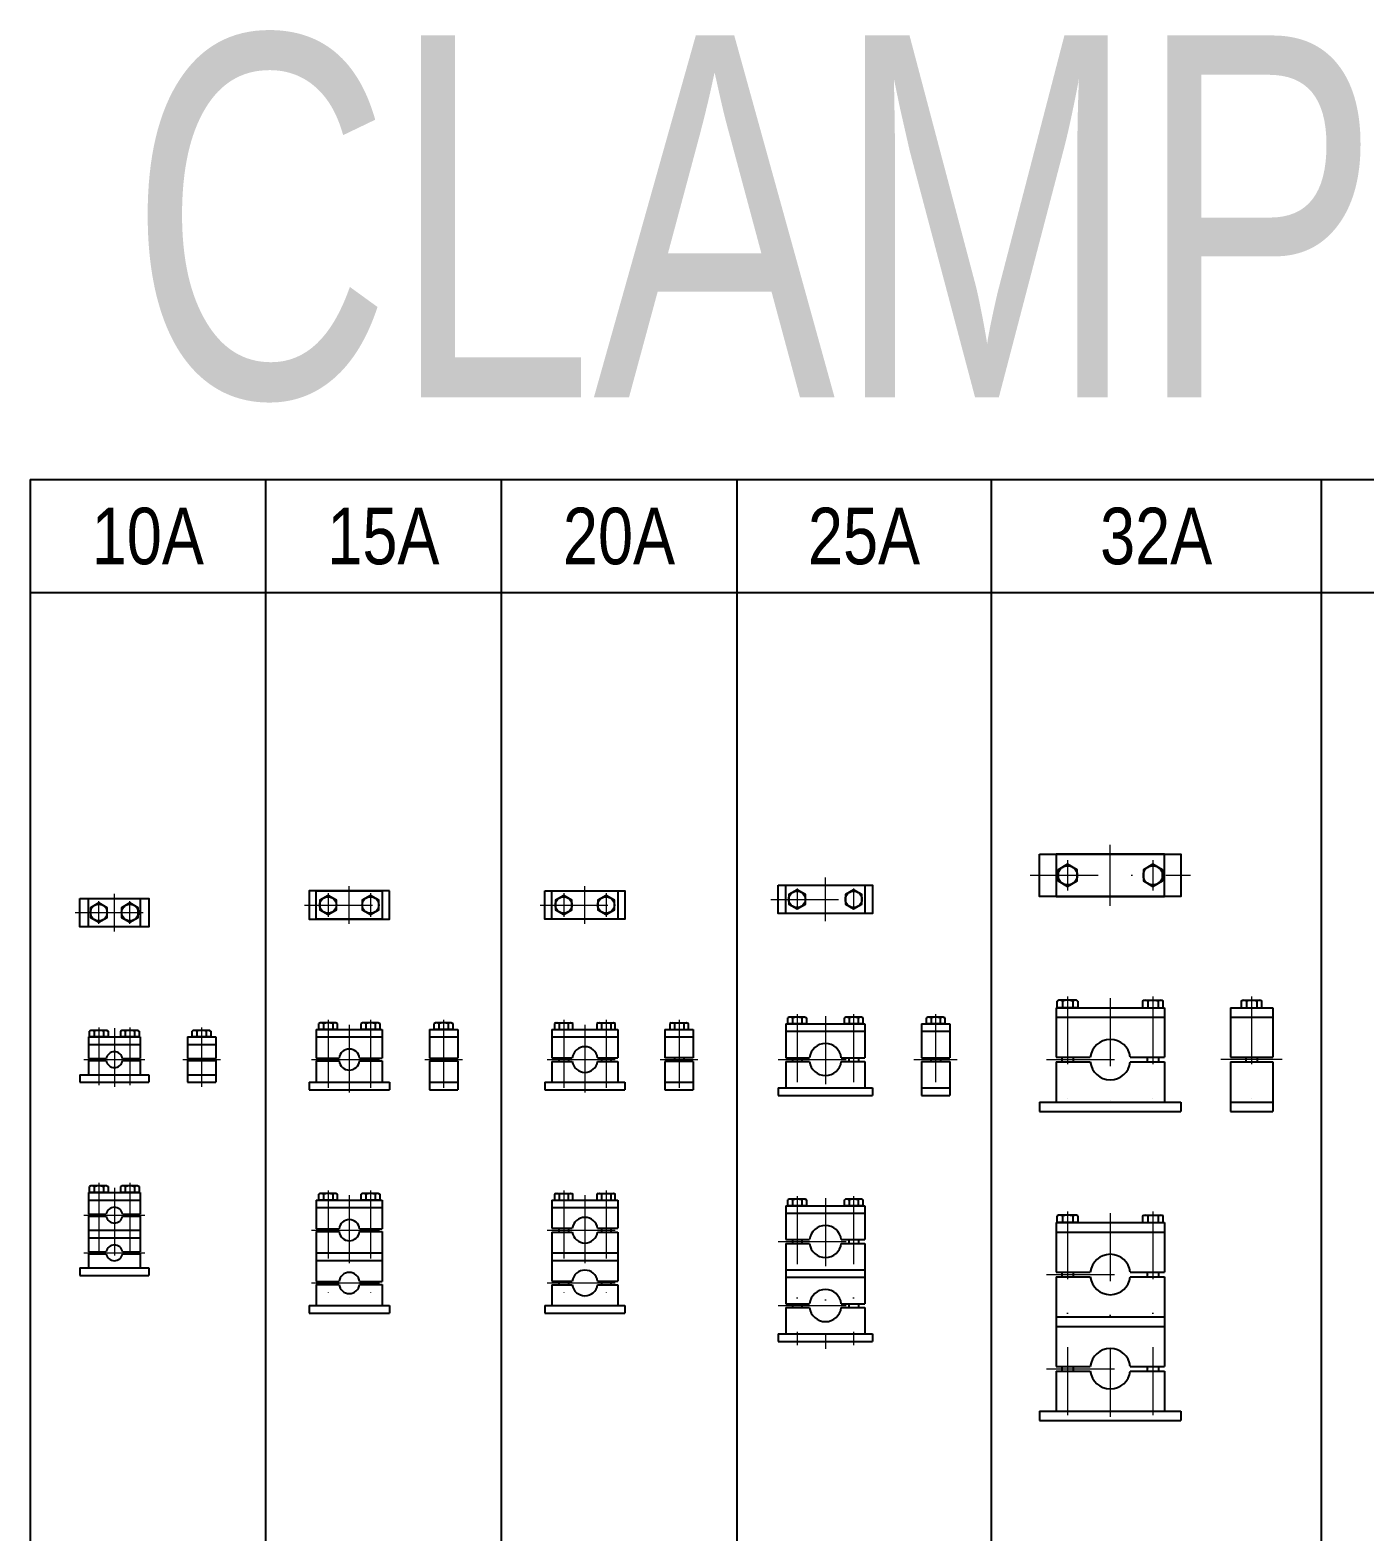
# Model space of a CAD drawing. Extents: x 0 to 90799, y 0 to 77868.
# Drawn here: x 17772 to 19189, y 4680 to 6274 of the extents above; entities that cross this region are included whole.
import ezdxf
from ezdxf.enums import TextEntityAlignment as Align

# ---------------------------------------------------------------- set-up
doc = ezdxf.new("R2010")
doc.units = 0
doc.header["$LTSCALE"] = 30
doc.header["$MEASUREMENT"] = 0
doc.linetypes.add('DGN Style 4', pattern=[4.8, 2.4, -1.2, 0, -1.2])
doc.layers.add('L(c)', color=1, linetype='DGN Style 4', lineweight=5)
doc.layers.add('L(txt)', color=2, linetype='Continuous', lineweight=13)
doc.styles.add('Style-ENGINEERING', font='ENGINEERING.shx')

# ---------------------------------------------------------------- blocks, each defined once
blk = doc.blocks.new('*U1000')
at = {"flags": 128}
for points in [[(-36.5, 15), (36.5, 15), (36.5, -15), (-36.5, -15)], [(-27.5, 15), (27.5, 15), (27.5, -15), (-27.5, -15)], [(-16.5, -10.2), (-7.7, -5.1), (-7.7, 5.1), (-16.5, 10.2), (-25.3, 5.1), (-25.3, -5.1)], [(16.5, -10.2), (25.3, -5.1), (25.3, 5.1), (16.5, 10.2), (7.7, 5.1), (7.7, -5.1)]]:
    blk.add_lwpolyline(points, close=True, dxfattribs=at)
for centre in [(-16.5, 0), (16.5, 0)]:
    blk.add_circle(centre, 8.8)
blk = doc.blocks.new('*U1001')
for p, q in [((-27.5, 20.5), (27.5, 20.5)), ((-27.5, 20.5), (-27.5, -2.5)), ((-25, 27.5), (-26.3, 26.7)), ((-26.3, 20.5), (-26.3, 26.7)), ((-6.7, 20.5), (-26.3, 20.5)), ((-8, 27.5), (-25, 27.5)), ((-21.4, 26.7), (-21.4, 20.5)), ((-11.6, 26.7), (-11.6, 20.5)), ((-8, 27.5), (-6.7, 26.7)), ((-6.7, 26.7), (-6.7, 20.5)), ((8, 27.5), (6.7, 26.7)), ((6.7, 20.5), (6.7, 26.7)), ((26.3, 20.5), (6.7, 20.5)), ((25, 27.5), (8, 27.5)), ((11.6, 26.7), (11.6, 20.5)), ((21.4, 26.7), (21.4, 20.5)), ((25, 27.5), (26.3, 26.7)), ((26.3, 26.7), (26.3, 20.5)), ((27.5, 20.5), (27.5, -2.5)), ((-27.5, 12.5), (27.5, 12.5)), ((-27.5, -2.5), (-8.6, -2.5)), ((-27.5, -4.5), (-8.6, -4.5)), ((-27.5, -4.5), (-27.5, -19.5)), ((-21.5, -2.5), (-21.5, -4.5)), ((-11.5, -2.5), (-11.5, -4.5)), ((8.6, -2.5), (27.5, -2.5)), ((8.6, -4.5), (27.5, -4.5)), ((11.5, -2.5), (11.5, -4.5)), ((21.5, -2.5), (21.5, -4.5)), ((27.5, -4.5), (27.5, -19.5)), ((-36.5, -19.5), (-36.5, -27.5)), ((-36.5, -19.5), (36.5, -19.5)), ((-36.5, -27.5), (36.5, -27.5)), ((36.5, -19.5), (36.5, -27.5))]:
    blk.add_line(p, q)
for centre, radius, start, end in [((-23.9, 23.1), 4.34, 55.591, 124.409), ((-16.5, 10.4), 17, 73.2199, 106.7801), ((-9.1, 23.1), 4.34, 55.591, 124.409), ((9.1, 23.1), 4.34, 55.591, 124.409), ((16.5, 10.4), 17, 73.2199, 106.7801), ((23.9, 23.1), 4.34, 55.591, 124.409), ((0, -3.8), 8.65, 8.3088, 171.6912), ((0, -3.3), 8.65, 188.3088, 351.6912)]:
    blk.add_arc(centre, radius, start, end)
blk = doc.blocks.new('*U1002')
for p, q in [((-15, 20.5), (15, 20.5)), ((-15, 20.5), (-15, -2.5)), ((-8.5, 27.5), (-9.8, 26.7)), ((-9.8, 20.5), (-9.8, 26.7)), ((9.8, 20.5), (-9.8, 20.5)), ((8.5, 27.5), (-8.5, 27.5)), ((-4.9, 26.7), (-4.9, 20.5)), ((4.9, 26.7), (4.9, 20.5)), ((8.5, 27.5), (9.8, 26.7)), ((9.8, 26.7), (9.8, 20.5)), ((15, 20.5), (15, -2.5)), ((-15, 12.5), (15, 12.5)), ((-15, -2.5), (15, -2.5)), ((-15, -4.5), (15, -4.5)), ((-15, -4.5), (-15, -27.5)), ((-5, -2.5), (-5, -4.5)), ((5, -2.5), (5, -4.5)), ((15, -4.5), (15, -27.5)), ((-15, -19.5), (15, -19.5)), ((-15, -27.5), (15, -27.5))]:
    blk.add_line(p, q)
for centre, radius, start, end in [((-7.4, 23.1), 4.34, 55.591, 124.409), ((0, 10.4), 17, 73.2199, 106.7801), ((7.4, 23.1), 4.34, 55.591, 124.409)]:
    blk.add_arc(centre, radius, start, end)
blk = doc.blocks.new('*U1003')
for p, q in [((-27.5, 40.5), (27.5, 40.5)), ((-27.5, 40.5), (-27.5, 17.5)), ((-27.5, 32.5), (27.5, 32.5)), ((-25, 47.5), (-26.3, 46.7)), ((-26.3, 40.5), (-26.3, 46.7)), ((-6.7, 40.5), (-26.3, 40.5)), ((-8, 47.5), (-25, 47.5)), ((-21.4, 46.7), (-21.4, 40.5)), ((-11.6, 46.7), (-11.6, 40.5)), ((-8, 47.5), (-6.7, 46.7)), ((-6.7, 46.7), (-6.7, 40.5)), ((8, 47.5), (6.7, 46.7)), ((6.7, 40.5), (6.7, 46.7)), ((26.3, 40.5), (6.7, 40.5)), ((25, 47.5), (8, 47.5)), ((11.6, 46.7), (11.6, 40.5)), ((21.4, 46.7), (21.4, 40.5)), ((25, 47.5), (26.3, 46.7)), ((26.3, 46.7), (26.3, 40.5)), ((27.5, 40.5), (27.5, 17.5)), ((-27.5, 17.5), (-8.6, 17.5)), ((-21.5, 17.5), (-21.5, 15.5)), ((-11.5, 17.5), (-11.5, 15.5)), ((8.6, 17.5), (27.5, 17.5)), ((11.5, 17.5), (11.5, 15.5)), ((21.5, 17.5), (21.5, 15.5)), ((-27.5, 15.5), (-8.6, 15.5)), ((-27.5, 15.5), (-27.5, 0.5)), ((-27.5, 0.5), (27.5, 0.5)), ((-27.5, 0.5), (-27.5, -22.5)), ((8.6, 15.5), (27.5, 15.5)), ((27.5, 15.5), (27.5, 0.5)), ((27.5, 0.5), (27.5, -22.5)), ((-27.5, -7.5), (27.5, -7.5)), ((-27.5, -22.5), (-8.6, -22.5)), ((-27.5, -24.5), (-8.6, -24.5)), ((-27.5, -24.5), (-27.5, -39.5)), ((-21.5, -22.5), (-21.5, -24.5)), ((-11.5, -22.5), (-11.5, -24.5)), ((8.6, -22.5), (27.5, -22.5)), ((8.6, -24.5), (27.5, -24.5)), ((11.5, -22.5), (11.5, -24.5)), ((21.5, -22.5), (21.5, -24.5)), ((27.5, -24.5), (27.5, -39.5)), ((-36.5, -39.5), (-36.5, -47.5)), ((-36.5, -39.5), (36.5, -39.5)), ((-36.5, -47.5), (36.5, -47.5)), ((36.5, -39.5), (36.5, -47.5))]:
    blk.add_line(p, q)
for centre, radius, start, end in [((-23.9, 43.1), 4.34, 55.591, 124.409), ((-16.5, 30.4), 17, 73.2199, 106.7801), ((-9.1, 43.1), 4.34, 55.591, 124.409), ((9.1, 43.1), 4.34, 55.591, 124.409), ((16.5, 30.4), 17, 73.2199, 106.7801), ((23.9, 43.1), 4.34, 55.591, 124.409), ((0, 16.2), 8.65, 8.3088, 171.6912), ((0, 16.7), 8.65, 188.3088, 351.6912), ((0, -23.8), 8.65, 8.3088, 171.6912), ((0, -23.3), 8.65, 188.3088, 351.6912)]:
    blk.add_arc(centre, radius, start, end)
blk = doc.blocks.new('*U1004')
for p, q in [((-35, 56.5), (35, 56.5)), ((-35, 56.5), (-35, 26)), ((-35, 48.5), (35, 48.5)), ((-31, 63.5), (-32.3, 62.7)), ((-32.3, 56.5), (-32.3, 62.7)), ((-12.7, 56.5), (-32.3, 56.5)), ((-14, 63.5), (-31, 63.5)), ((-27.4, 62.7), (-27.4, 56.5)), ((-17.6, 62.7), (-17.6, 56.5)), ((-14, 63.5), (-12.7, 62.7)), ((-12.7, 62.7), (-12.7, 56.5)), ((14, 63.5), (12.7, 62.7)), ((12.7, 56.5), (12.7, 62.7)), ((32.3, 56.5), (12.7, 56.5)), ((31, 63.5), (14, 63.5)), ((17.6, 62.7), (17.6, 56.5)), ((27.4, 62.7), (27.4, 56.5)), ((31, 63.5), (32.3, 62.7)), ((32.3, 62.7), (32.3, 56.5)), ((35, 56.5), (35, 26)), ((-35, 26), (-10.8, 26)), ((-35, 23), (-35, 0.5)), ((-35, 23), (-10.8, 23)), ((-27.5, 26), (-27.5, 23)), ((-17.5, 26), (-17.5, 23)), ((10.8, 26), (35, 26)), ((10.8, 23), (35, 23)), ((17.5, 26), (17.5, 23)), ((27.5, 26), (27.5, 23)), ((35, 23), (35, 0.5)), ((-35, 0.5), (35, 0.5)), ((-35, 0.5), (-35, -30)), ((35, 0.5), (35, -30)), ((-35, -7.5), (35, -7.5)), ((-35, -30), (-10.8, -30)), ((-27.5, -30), (-27.5, -33)), ((-17.5, -30), (-17.5, -33)), ((10.8, -30), (35, -30)), ((17.5, -30), (17.5, -33)), ((27.5, -30), (27.5, -33)), ((-35, -33), (-35, -55.5)), ((-35, -33), (-10.8, -33)), ((10.8, -33), (35, -33)), ((35, -33), (35, -55.5)), ((-42.5, -55.5), (42.5, -55.5)), ((-42.5, -55.5), (-42.5, -63.5)), ((-42.5, -63.5), (42.5, -63.5)), ((42.5, -55.5), (42.5, -63.5))]:
    blk.add_line(p, q)
for centre, radius, start, end in [((-29.9, 59.1), 4.34, 55.591, 124.409), ((-22.5, 46.4), 17, 73.2199, 106.7801), ((-15.1, 59.1), 4.34, 55.591, 124.409), ((15.1, 59.1), 4.34, 55.591, 124.409), ((22.5, 46.4), 17, 73.2199, 106.7801), ((29.9, 59.1), 4.34, 55.591, 124.409), ((0, 24.9), 10.8, 5.8205, 174.1795), ((0, 24.1), 10.8, 185.8188, 354.1817), ((0, -31.1), 10.8, 5.8205, 174.1795), ((0, -31.9), 10.8, 185.8188, 354.1817)]:
    blk.add_arc(centre, radius, start, end)
blk = doc.blocks.new('*U1005')
for p, q in [((-31, 35.5), (-32.3, 34.7)), ((-32.3, 28.5), (-32.3, 34.7)), ((-14, 35.5), (-31, 35.5)), ((-27.4, 34.7), (-27.4, 28.5)), ((-17.6, 34.7), (-17.6, 28.5)), ((-14, 35.5), (-12.7, 34.7)), ((-12.7, 34.7), (-12.7, 28.5)), ((14, 35.5), (12.7, 34.7)), ((12.7, 28.5), (12.7, 34.7)), ((31, 35.5), (14, 35.5)), ((17.6, 34.7), (17.6, 28.5)), ((27.4, 34.7), (27.4, 28.5)), ((31, 35.5), (32.3, 34.7)), ((32.3, 34.7), (32.3, 28.5)), ((-35, 28.5), (35, 28.5)), ((-35, 28.5), (-35, -2)), ((-35, 20.5), (35, 20.5)), ((-12.7, 28.5), (-32.3, 28.5)), ((32.3, 28.5), (12.7, 28.5)), ((35, 28.5), (35, -2)), ((-35, -2), (-10.8, -2)), ((-35, -5), (-35, -27.5)), ((-35, -5), (-10.8, -5)), ((-27.5, -2), (-27.5, -5)), ((-17.5, -2), (-17.5, -5)), ((10.8, -2), (35, -2)), ((10.8, -5), (35, -5)), ((17.5, -2), (17.5, -5)), ((27.5, -2), (27.5, -5)), ((35, -5), (35, -27.5)), ((-42.5, -27.5), (42.5, -27.5)), ((-42.5, -27.5), (-42.5, -35.5)), ((42.5, -27.5), (42.5, -35.5)), ((-42.5, -35.5), (42.5, -35.5))]:
    blk.add_line(p, q)
for centre, radius, start, end in [((-29.9, 31.1), 4.34, 55.591, 124.409), ((-22.5, 18.4), 17, 73.2199, 106.7801), ((-15.1, 31.1), 4.34, 55.591, 124.409), ((15.1, 31.1), 4.34, 55.591, 124.409), ((22.5, 18.4), 17, 73.2199, 106.7801), ((29.9, 31.1), 4.34, 55.591, 124.409), ((0, -3.1), 10.8, 5.8205, 174.1795), ((0, -3.9), 10.8, 185.8188, 354.1817)]:
    blk.add_arc(centre, radius, start, end)
blk = doc.blocks.new('*U1006')
for p, q in [((-8.5, 35.5), (-9.8, 34.7)), ((-9.8, 28.5), (-9.8, 34.7)), ((8.5, 35.5), (-8.5, 35.5)), ((-4.9, 34.7), (-4.9, 28.5)), ((4.9, 34.7), (4.9, 28.5)), ((8.5, 35.5), (9.8, 34.7)), ((9.8, 34.7), (9.8, 28.5)), ((-15, 28.5), (15, 28.5)), ((-15, 28.5), (-15, -2)), ((-15, 20.5), (15, 20.5)), ((9.8, 28.5), (-9.8, 28.5)), ((15, 28.5), (15, -2)), ((-15, -2), (15, -2)), ((-15, -5), (15, -5)), ((-15, -5), (-15, -35.5)), ((-5, -2), (-5, -5)), ((5, -2), (5, -5)), ((15, -5), (15, -35.5)), ((-15, -27.5), (15, -27.5)), ((-15, -35.5), (15, -35.5))]:
    blk.add_line(p, q)
for centre, radius, start, end in [((-7.4, 31.1), 4.34, 55.591, 124.409), ((0, 18.4), 17, 73.2199, 106.7801), ((7.4, 31.1), 4.34, 55.591, 124.409)]:
    blk.add_arc(centre, radius, start, end)
blk = doc.blocks.new('*U1007')
at = {"flags": 128}
for points in [[(42.5, 15), (-42.5, 15), (-42.5, -15), (42.5, -15)], [(-35, 15), (35, 15), (35, -15), (-35, -15)], [(-22.5, -10.2), (-13.7, -5.1), (-13.7, 5.1), (-22.5, 10.2), (-31.3, 5.1), (-31.3, -5.1)], [(22.5, -10.2), (31.3, -5.1), (31.3, 5.1), (22.5, 10.2), (13.7, 5.1), (13.7, -5.1)]]:
    blk.add_lwpolyline(points, close=True, dxfattribs=at)
for centre in [(-22.5, 0), (22.5, 0)]:
    blk.add_circle(centre, 8.8)
blk = doc.blocks.new('*U1008')
at = {"flags": 128}
for points in [[(-42.5, 15), (42.5, 15), (42.5, -15), (-42.5, -15)], [(-35, 15), (35, 15), (35, -15), (-35, -15)], [(-22.5, -10.2), (-13.7, -5.1), (-13.7, 5.1), (-22.5, 10.2), (-31.3, 5.1), (-31.3, -5.1)], [(22.5, -10.2), (31.3, -5.1), (31.3, 5.1), (22.5, 10.2), (13.7, 5.1), (13.7, -5.1)]]:
    blk.add_lwpolyline(points, close=True, dxfattribs=at)
for centre in [(-22.5, 0), (22.5, 0)]:
    blk.add_circle(centre, 8.8)
blk = doc.blocks.new('*U1009')
for p, q in [((-31, 35.5), (-32.3, 34.7)), ((-32.3, 34.7), (-32.3, 28.5)), ((-31, 35.5), (-14, 35.5)), ((-27.4, 34.7), (-27.4, 28.5)), ((-17.6, 34.7), (-17.6, 28.5)), ((-14, 35.5), (-12.7, 34.7)), ((-12.7, 28.5), (-12.7, 34.7)), ((14, 35.5), (12.7, 34.7)), ((12.7, 34.7), (12.7, 28.5)), ((14, 35.5), (31, 35.5)), ((17.6, 34.7), (17.6, 28.5)), ((27.4, 34.7), (27.4, 28.5)), ((31, 35.5), (32.3, 34.7)), ((32.3, 28.5), (32.3, 34.7)), ((-35, 28.5), (35, 28.5)), ((-35, 28.5), (-35, -1.5)), ((-35, 20.5), (35, 20.5)), ((-32.3, 28.5), (-12.7, 28.5)), ((12.7, 28.5), (32.3, 28.5)), ((35, 28.5), (35, -1.5)), ((-35, -1.5), (-13.5, -1.5)), ((-35, -5.5), (-35, -27.5)), ((-35, -5.5), (-13.5, -5.5)), ((-27.5, -1.5), (-27.5, -5.5)), ((-17.5, -1.5), (-17.5, -5.5)), ((13.4, -1.5), (35, -1.5)), ((13.4, -5.5), (35, -5.5)), ((17.5, -1.5), (17.5, -5.5)), ((27.5, -1.5), (27.5, -5.5)), ((35, -5.5), (35, -27.5)), ((-42.5, -27.5), (42.5, -27.5)), ((-42.5, -27.5), (-42.5, -35.5)), ((42.5, -27.5), (42.5, -35.5)), ((-42.5, -35.5), (42.5, -35.5))]:
    blk.add_line(p, q)
for centre, radius, start, end in [((-29.9, 31.1), 4.34, 55.591, 124.409), ((-22.5, 18.4), 17, 73.2199, 106.7801), ((-15.1, 31.1), 4.34, 55.591, 124.409), ((15.1, 31.1), 4.34, 55.591, 124.409), ((22.5, 18.4), 17, 73.2199, 106.7801), ((29.9, 31.1), 4.34, 55.591, 124.409), ((0, -3.5), 13.6, 8.4565, 171.5425), ((0, -3.5), 13.6, 188.4561, 351.5422)]:
    blk.add_arc(centre, radius, start, end)
blk = doc.blocks.new('*U1010')
for p, q in [((-8.5, 35.5), (-9.8, 34.7)), ((-9.8, 34.7), (-9.8, 28.5)), ((-8.5, 35.5), (8.5, 35.5)), ((-4.9, 34.7), (-4.9, 28.5)), ((4.9, 34.7), (4.9, 28.5)), ((8.5, 35.5), (9.8, 34.7)), ((9.8, 28.5), (9.8, 34.7)), ((-15, 28.5), (15, 28.5)), ((-15, 28.5), (-15, -1.5)), ((-15, 20.5), (15, 20.5)), ((-9.8, 28.5), (9.8, 28.5)), ((15, 28.5), (15, -1.5)), ((15, -1.5), (-15, -1.5)), ((-15, -5.5), (-15, -35.5)), ((15, -5.5), (-15, -5.5)), ((-5, -1.5), (-5, -5.5)), ((5, -1.5), (5, -5.5)), ((15, -5.5), (15, -35.5)), ((-15, -27.5), (15, -27.5)), ((-15, -35.5), (15, -35.5))]:
    blk.add_line(p, q)
for centre, radius, start, end in [((-7.4, 31.1), 4.34, 55.591, 124.409), ((0, 18.4), 17, 73.2199, 106.7801), ((7.4, 31.1), 4.34, 55.591, 124.409)]:
    blk.add_arc(centre, radius, start, end)
blk = doc.blocks.new('*U1011')
for p, q in [((-35, 56.5), (35, 56.5)), ((-35, 56.5), (-35, 26.5)), ((-35, 48.5), (35, 48.5)), ((-31, 63.5), (-32.3, 62.7)), ((-32.3, 62.7), (-32.3, 56.5)), ((-32.3, 56.5), (-12.7, 56.5)), ((-31, 63.5), (-14, 63.5)), ((-27.4, 62.7), (-27.4, 56.5)), ((-17.6, 62.7), (-17.6, 56.5)), ((-14, 63.5), (-12.7, 62.7)), ((-12.7, 56.5), (-12.7, 62.7)), ((14, 63.5), (12.7, 62.7)), ((12.7, 62.7), (12.7, 56.5)), ((12.7, 56.5), (32.3, 56.5)), ((14, 63.5), (31, 63.5)), ((17.6, 62.7), (17.6, 56.5)), ((27.4, 62.7), (27.4, 56.5)), ((31, 63.5), (32.3, 62.7)), ((32.3, 56.5), (32.3, 62.7)), ((35, 56.5), (35, 26.5)), ((-35, 26.5), (-13.5, 26.5)), ((-35, 22.5), (-35, 0.5)), ((-35, 22.5), (-13.5, 22.5)), ((-27.5, 26.5), (-27.5, 22.5)), ((-17.5, 26.5), (-17.5, 22.5)), ((13.4, 26.5), (35, 26.5)), ((13.4, 22.5), (35, 22.5)), ((17.5, 26.5), (17.5, 22.5)), ((27.5, 26.5), (27.5, 22.5)), ((35, 22.5), (35, 0.5)), ((-35, 0.5), (35, 0.5)), ((-35, 0.5), (-35, -29.5)), ((35, 0.5), (35, -29.5)), ((-35, -7.5), (35, -7.5)), ((-35, -29.5), (-13.5, -29.5)), ((-27.5, -29.5), (-27.5, -33.5)), ((-17.5, -29.5), (-17.5, -33.5)), ((13.4, -29.5), (35, -29.5)), ((17.5, -29.5), (17.5, -33.5)), ((27.5, -29.5), (27.5, -33.5)), ((-35, -33.5), (-35, -55.5)), ((-35, -33.5), (-13.5, -33.5)), ((13.4, -33.5), (35, -33.5)), ((35, -33.5), (35, -55.5)), ((-42.5, -55.5), (42.5, -55.5)), ((-42.5, -55.5), (-42.5, -63.5)), ((-42.5, -63.5), (42.5, -63.5)), ((42.5, -55.5), (42.5, -63.5))]:
    blk.add_line(p, q)
for centre, radius, start, end in [((-29.9, 59.1), 4.34, 55.591, 124.409), ((-22.5, 46.4), 17, 73.2199, 106.7801), ((-15.1, 59.1), 4.34, 55.591, 124.409), ((15.1, 59.1), 4.34, 55.591, 124.409), ((22.5, 46.4), 17, 73.2199, 106.7801), ((29.9, 59.1), 4.34, 55.591, 124.409), ((0, 24.5), 13.6, 8.4565, 171.5425), ((0, 24.5), 13.6, 188.4561, 351.5422), ((0, -31.5), 13.6, 8.4565, 171.5425), ((0, -31.5), 13.6, 188.4561, 351.5422)]:
    blk.add_arc(centre, radius, start, end)
blk = doc.blocks.new('*U1012')
at = {"flags": 128}
for points in [[(-50, 15), (50, 15), (50, -15), (-50, -15)], [(-42, 15), (42, 15), (42, -15), (-42, -15)], [(-30, -10.2), (-21.2, -5.1), (-21.2, 5.1), (-30, 10.2), (-38.8, 5.1), (-38.8, -5.1)], [(30, -10.2), (38.8, -5.1), (38.8, 5.1), (30, 10.2), (21.2, 5.1), (21.2, -5.1)]]:
    blk.add_lwpolyline(points, close=True, dxfattribs=at)
for centre in [(-30, 0), (30, 0)]:
    blk.add_circle(centre, 8.8)
blk = doc.blocks.new('*U1013')
for p, q in [((-42, 34.5), (42, 34.5)), ((-42, 34.5), (-42, -1.5)), ((-38.5, 41.5), (-39.8, 40.7)), ((-39.8, 34.5), (-39.8, 40.7)), ((-20.2, 34.5), (-39.8, 34.5)), ((-21.5, 41.5), (-38.5, 41.5)), ((-34.9, 40.7), (-34.9, 34.5)), ((-25.1, 40.7), (-25.1, 34.5)), ((-21.5, 41.5), (-20.2, 40.7)), ((-20.2, 40.7), (-20.2, 34.5)), ((21.5, 41.5), (20.2, 40.7)), ((20.2, 34.5), (20.2, 40.7)), ((39.8, 34.5), (20.2, 34.5)), ((38.5, 41.5), (21.5, 41.5)), ((25.1, 40.7), (25.1, 34.5)), ((34.9, 40.7), (34.9, 34.5)), ((38.5, 41.5), (39.8, 40.7)), ((39.8, 40.7), (39.8, 34.5)), ((42, 34.5), (42, -1.5)), ((-42, 26.5), (42, 26.5)), ((-42, -1.5), (-16.9, -1.5)), ((-42, -5.5), (-16.9, -5.5)), ((-42, -5.5), (-42, -33.5)), ((-35, -1.5), (-35, -5.5)), ((-25, -1.5), (-25, -5.5)), ((16.9, -1.5), (42, -1.5)), ((16.9, -5.5), (42, -5.5)), ((25, -1.5), (25, -5.5)), ((35, -1.5), (35, -5.5)), ((42, -5.5), (42, -33.5)), ((-50, -33.5), (-50, -41.5)), ((-50, -33.5), (50, -33.5)), ((-50, -41.5), (50, -41.5)), ((50, -33.5), (50, -41.5))]:
    blk.add_line(p, q)
for centre, radius, start, end in [((-37.4, 37.1), 4.34, 55.591, 124.409), ((-30, 24.5), 17, 73.2199, 106.7801), ((-22.6, 37.1), 4.34, 55.591, 124.409), ((22.6, 37.1), 4.34, 55.591, 124.409), ((30, 24.5), 17, 73.2199, 106.7801), ((37.4, 37.1), 4.34, 55.591, 124.409), ((0, -3.5), 17, 6.757, 173.243), ((0, -3.5), 17, 186.7563, 353.2441)]:
    blk.add_arc(centre, radius, start, end)
blk = doc.blocks.new('*U1014')
for p, q in [((-15, 34.5), (15, 34.5)), ((-15, 34.5), (-15, -1.5)), ((-8.5, 41.5), (-9.8, 40.7)), ((-9.8, 34.5), (-9.8, 40.7)), ((9.8, 34.5), (-9.8, 34.5)), ((8.5, 41.5), (-8.5, 41.5)), ((-4.9, 40.7), (-4.9, 34.5)), ((4.9, 40.7), (4.9, 34.5)), ((8.5, 41.5), (9.8, 40.7)), ((9.8, 40.7), (9.8, 34.5)), ((15, 34.5), (15, -1.5)), ((-15, 26.5), (15, 26.5)), ((-15, -1.5), (15, -1.5)), ((-15, -5.5), (15, -5.5)), ((-15, -5.5), (-15, -41.5)), ((-5, -1.5), (-5, -5.5)), ((5, -1.5), (5, -5.5)), ((15, -5.5), (15, -41.5)), ((-15, -33.5), (15, -33.5)), ((-15, -41.5), (15, -41.5))]:
    blk.add_line(p, q)
for centre, radius, start, end in [((-7.4, 37.1), 4.34, 55.591, 124.409), ((0, 24.5), 17, 73.2199, 106.7801), ((7.4, 37.1), 4.34, 55.591, 124.409)]:
    blk.add_arc(centre, radius, start, end)
blk = doc.blocks.new('*U1015')
for p, q in [((-42, 68.5), (42, 68.5)), ((-42, 68.5), (-42, 32.5)), ((-38.5, 75.5), (-39.8, 74.7)), ((-39.8, 68.5), (-39.8, 74.7)), ((-20.2, 68.5), (-39.8, 68.5)), ((-21.5, 75.5), (-38.5, 75.5)), ((-34.9, 74.7), (-34.9, 68.5)), ((-25.1, 74.7), (-25.1, 68.5)), ((-21.5, 75.5), (-20.2, 74.7)), ((-20.2, 74.7), (-20.2, 68.5)), ((21.5, 75.5), (20.2, 74.7)), ((20.2, 68.5), (20.2, 74.7)), ((39.8, 68.5), (20.2, 68.5)), ((38.5, 75.5), (21.5, 75.5)), ((25.1, 74.7), (25.1, 68.5)), ((34.9, 74.7), (34.9, 68.5)), ((38.5, 75.5), (39.8, 74.7)), ((39.8, 74.7), (39.8, 68.5)), ((42, 68.5), (42, 32.5)), ((-42, 60.5), (42, 60.5)), ((-42, 32.5), (-16.9, 32.5)), ((-35, 32.5), (-35, 28.5)), ((-25, 32.5), (-25, 28.5)), ((16.9, 32.5), (42, 32.5)), ((25, 32.5), (25, 28.5)), ((35, 32.5), (35, 28.5)), ((-42, 28.5), (-16.9, 28.5)), ((-42, 28.5), (-42, 0.5)), ((16.9, 28.5), (42, 28.5)), ((42, 28.5), (42, 0.5)), ((-42, 0.5), (42, 0.5)), ((-42, 0.5), (-42, -35.5)), ((42, 0.5), (42, -35.5)), ((-42, -7.5), (42, -7.5)), ((-42, -35.5), (-16.9, -35.5)), ((-42, -39.5), (-16.9, -39.5)), ((-42, -39.5), (-42, -67.5)), ((-35, -35.5), (-35, -39.5)), ((-25, -35.5), (-25, -39.5)), ((16.9, -35.5), (42, -35.5)), ((16.9, -39.5), (42, -39.5)), ((25, -35.5), (25, -39.5)), ((35, -35.5), (35, -39.5)), ((42, -39.5), (42, -67.5)), ((-50, -67.5), (-50, -75.5)), ((-50, -67.5), (50, -67.5)), ((-50, -75.5), (50, -75.5)), ((50, -67.5), (50, -75.5))]:
    blk.add_line(p, q)
for centre, radius, start, end in [((-37.4, 71.1), 4.34, 55.591, 124.409), ((-30, 58.4), 17, 73.2199, 106.7801), ((-22.6, 71.1), 4.34, 55.591, 124.409), ((22.6, 71.1), 4.34, 55.591, 124.409), ((30, 58.4), 17, 73.2199, 106.7801), ((37.4, 71.1), 4.34, 55.591, 124.409), ((0, 30.5), 17, 6.757, 173.243), ((0, 30.5), 17, 186.7563, 353.2441), ((0, -37.5), 17, 6.757, 173.243), ((0, -37.5), 17, 186.7563, 353.2441)]:
    blk.add_arc(centre, radius, start, end)
blk = doc.blocks.new('*U1016')
at = {"flags": 128}
for points in [[(-75, 22.5), (75, 22.5), (75, -22.5), (-75, -22.5)], [(57.5, 22.5), (-57.5, 22.5), (-57.5, -22.5), (57.5, -22.5)], [(-45.3, -11.7), (-35.1, -5.9), (-35.1, 5.9), (-45.3, 11.7), (-55.4, 5.9), (-55.4, -5.9)], [(45.2, -11.7), (55.4, -5.9), (55.4, 5.9), (45.2, 11.7), (35.1, 5.9), (35.1, -5.9)]]:
    blk.add_lwpolyline(points, close=True, dxfattribs=at)
for centre in [(-45.2, 0), (45.3, 0)]:
    blk.add_circle(centre, 10.2)
blk = doc.blocks.new('*U1017')
for p, q in [((-57.5, 51), (57.5, 51)), ((-57.5, 51), (-57.5, -1.5)), ((-54.8, 59), (-56.2, 58.1)), ((-56.2, 51), (-56.2, 58.1)), ((-34.3, 51), (-56.2, 51)), ((-35.8, 59), (-54.8, 59)), ((-50.7, 58.1), (-50.7, 51)), ((-39.8, 58.1), (-39.8, 51)), ((-34.3, 58.1), (-35.8, 59)), ((-34.3, 58.1), (-34.3, 51)), ((34.3, 58.1), (35.7, 59)), ((34.3, 58.1), (34.3, 51)), ((34.3, 51), (56.2, 51)), ((35.7, 59), (54.7, 59)), ((39.8, 58.1), (39.8, 51)), ((50.7, 58.1), (50.7, 51)), ((54.7, 59), (56.2, 58.1)), ((56.2, 51), (56.2, 58.1)), ((57.5, 51), (57.5, -1.5)), ((-57.5, 41), (57.5, 41)), ((-57.5, -1.5), (-21.2, -1.5)), ((-57.5, -6.5), (-57.5, -49)), ((-57.5, -6.5), (-21.2, -6.5)), ((-51.3, -1.5), (-51.3, -6.5)), ((-39.3, -1.5), (-39.3, -6.5)), ((21.2, -1.5), (57.5, -1.5)), ((21.2, -6.5), (57.5, -6.5)), ((39.2, -1.5), (39.2, -6.5)), ((51.2, -1.5), (51.2, -6.5)), ((57.5, -6.5), (57.5, -49)), ((-75, -49), (-75, -59)), ((-75, -49), (75, -49)), ((-75, -59), (75, -59)), ((75, -49), (75, -59))]:
    blk.add_line(p, q)
for centre, radius, start, end in [((-53.5, 54.1), 4.85, 55.591, 124.409), ((-45.3, 39.9), 19, 73.2199, 106.7801), ((-37, 54.1), 4.85, 55.591, 124.409), ((37, 54.1), 4.85, 55.591, 124.409), ((45.2, 39.9), 19, 73.2199, 106.7801), ((53.5, 54.1), 4.85, 55.591, 124.409), ((0, -4), 21.4, 6.7255, 173.2745), ((0, -4), 21.4, 186.7244, 353.2755)]:
    blk.add_arc(centre, radius, start, end)
blk = doc.blocks.new('*U1018')
for p, q in [((-22.5, 51), (22.5, 51)), ((-22.5, 51), (-22.5, -1.5)), ((-11, 58.1), (-9.5, 59)), ((-11, 58.1), (-11, 51)), ((-11, 51), (11, 51)), ((-9.5, 59), (9.5, 59)), ((-5.5, 58.1), (-5.5, 51)), ((5.5, 58.1), (5.5, 51)), ((9.5, 59), (11, 58.1)), ((11, 51), (11, 58.1)), ((22.5, 51), (22.5, -1.5)), ((-22.5, 41), (22.5, 41)), ((-22.5, -1.5), (22.5, -1.5)), ((-22.5, -6.5), (22.5, -6.5)), ((-22.5, -6.5), (-22.5, -59)), ((-6, -1.5), (-6, -6.5)), ((6, -1.5), (6, -6.5)), ((22.5, -6.5), (22.5, -59)), ((-22.5, -49), (22.5, -49)), ((-22.5, -59), (22.5, -59))]:
    blk.add_line(p, q)
for centre, radius, start, end in [((-8.2, 54.1), 4.85, 55.591, 124.409), ((0, 39.9), 19, 73.2199, 106.7801), ((8.2, 54.1), 4.85, 55.591, 124.409)]:
    blk.add_arc(centre, radius, start, end)
blk = doc.blocks.new('*U1019')
for p, q in [((-57.5, 101), (57.5, 101)), ((-57.5, 101), (-57.5, 48.5)), ((-54.8, 109), (-56.2, 108.1)), ((-56.2, 101), (-56.2, 108.1)), ((-34.3, 101), (-56.2, 101)), ((-35.8, 109), (-54.8, 109)), ((-50.7, 108.1), (-50.7, 101)), ((-39.8, 108.1), (-39.8, 101)), ((-34.3, 108.1), (-35.8, 109)), ((-34.3, 108.1), (-34.3, 101)), ((34.3, 108.1), (35.7, 109)), ((34.3, 108.1), (34.3, 101)), ((34.3, 101), (56.2, 101)), ((35.7, 109), (54.7, 109)), ((39.8, 108.1), (39.8, 101)), ((50.7, 108.1), (50.7, 101)), ((54.7, 109), (56.2, 108.1)), ((56.2, 101), (56.2, 108.1)), ((57.5, 101), (57.5, 48.5)), ((-57.5, 91), (57.5, 91)), ((-57.5, 48.5), (-21.2, 48.5)), ((-51.3, 48.5), (-51.3, 43.5)), ((-39.3, 48.5), (-39.3, 43.5)), ((21.2, 48.5), (57.5, 48.5)), ((39.2, 48.5), (39.2, 43.5)), ((51.2, 48.5), (51.2, 43.5)), ((-57.5, 43.5), (-57.5, 1)), ((-57.5, 43.5), (-21.2, 43.5)), ((21.2, 43.5), (57.5, 43.5)), ((57.5, 43.5), (57.5, 1)), ((-57.5, 1), (57.5, 1)), ((-57.5, 1), (-57.5, -51.5)), ((57.5, 1), (57.5, -51.5)), ((-57.5, -9), (57.5, -9)), ((-57.5, -51.5), (-21.2, -51.5)), ((-57.5, -56.5), (-57.5, -99)), ((-57.5, -56.5), (-21.2, -56.5)), ((-51.3, -51.5), (-51.3, -56.5)), ((-39.3, -51.5), (-39.3, -56.5)), ((21.2, -51.5), (57.5, -51.5)), ((21.2, -56.5), (57.5, -56.5)), ((39.2, -51.5), (39.2, -56.5)), ((51.2, -51.5), (51.2, -56.5)), ((57.5, -56.5), (57.5, -99)), ((-75, -99), (-75, -109)), ((-75, -99), (75, -99)), ((-75, -109), (75, -109)), ((75, -99), (75, -109))]:
    blk.add_line(p, q)
for centre, radius, start, end in [((-53.5, 104.1), 4.85, 55.591, 124.409), ((-45.3, 89.9), 19, 73.2199, 106.7801), ((-37, 104.1), 4.85, 55.591, 124.409), ((37, 104.1), 4.85, 55.591, 124.409), ((45.2, 89.9), 19, 73.2199, 106.7801), ((53.5, 104.1), 4.85, 55.591, 124.409), ((0, 46), 21.4, 6.7255, 173.2745), ((0, 46), 21.4, 186.7244, 353.2755), ((0, -54), 21.4, 6.7255, 173.2745), ((0, -54), 21.4, 186.7244, 353.2755)]:
    blk.add_arc(centre, radius, start, end)

msp = doc.modelspace()

# ---------------------------------------------------------------- linework, layer by layer
for p, q in [((17772.2, 5796.9), (23622.2, 5796.9)), ((17772.2, 5796.9), (17772.2, 4176.9)), ((18022.2, 5796.9), (18022.2, 4176.9)), ((18272.2, 5796.9), (18272.2, 4176.9)), ((18522.2, 5796.9), (18522.2, 4176.9)), ((18792.2, 5796.9), (18792.2, 4176.9)), ((19142.2, 5796.9), (19142.2, 4176.9)), ((17772.2, 5676.9), (23622.2, 5676.9))]:
    msp.add_line(p, q)
at = {"layer": 'L(c)'}
for p, q in [((18918.5, 5344.4), (18918.5, 5409.4)), ((18873.2, 5392.9), (18873.2, 5360.9)), ((18963.7, 5392.9), (18963.7, 5360.9)), ((18616.2, 5328.4), (18616.2, 5374.4)), ((18833.5, 5376.9), (19003.5, 5376.9)), ((17861.7, 5317.4), (17861.7, 5357.4)), ((18088.5, 5357.9), (18088.5, 5332.9)), ((18111, 5325.4), (18111, 5365.4)), ((18133.5, 5357.9), (18133.5, 5332.9)), ((18338.5, 5357.9), (18338.5, 5332.9)), ((18361, 5325.4), (18361, 5365.4)), ((18383.5, 5357.9), (18383.5, 5332.9)), ((18586.2, 5362.9), (18586.2, 5340.7)), ((18646.2, 5362.9), (18646.2, 5340.7)), ((17845.2, 5325.4), (17845.2, 5349.4)), ((17878.2, 5325.4), (17878.2, 5349.4)), ((18063.5, 5345.4), (18158.5, 5345.4)), ((18313.5, 5345.4), (18408.5, 5345.4)), ((18558.2, 5351.4), (18674.2, 5351.4)), ((17820.2, 5337.4), (17903.2, 5337.4)), ((18873.2, 5248.4), (18873.2, 5121.4)), ((18918.5, 5246.4), (18918.5, 5116.4)), ((18963.7, 5248.4), (18963.7, 5121.4)), ((19068.5, 5248.4), (19068.5, 5116.3)), ((18586.2, 5229.5), (18586.2, 5139.4)), ((18616.2, 5227.4), (18616.2, 5135.4)), ((18646.2, 5229.5), (18646.2, 5139.4)), ((18733.2, 5229.5), (18733.2, 5135.4)), ((17845.2, 5215.5), (17845.2, 5154.4)), ((17861.7, 5214.9), (17861.7, 5152.4)), ((17878.2, 5215.5), (17878.2, 5154.4)), ((17954.2, 5215.5), (17954.2, 5152.4)), ((18088.5, 5223.5), (18088.5, 5146.4)), ((18111, 5218.4), (18111, 5144.4)), ((18133.5, 5223.5), (18133.5, 5146.4)), ((18211, 5223.5), (18211, 5144.4)), ((18338.5, 5223.5), (18338.5, 5146.4)), ((18361, 5218.4), (18361, 5144.4)), ((18383.5, 5223.5), (18383.5, 5146.4)), ((18461, 5223.5), (18461, 5144.4)), ((17829.2, 5181.4), (17894.2, 5181.4)), ((17934.2, 5181.4), (17974.2, 5181.4)), ((18071, 5181.4), (18151, 5181.4)), ((18191, 5181.4), (18231, 5181.4)), ((18321, 5181.4), (18401, 5181.4)), ((18441, 5181.4), (18481, 5181.4)), ((18566.2, 5181.4), (18666.2, 5181.4)), ((18710.2, 5181.4), (18756.2, 5181.4)), ((18851, 5181.4), (18986, 5181.4)), ((19101, 5181.4), (19036, 5181.4)), ((17845.2, 5050.5), (17845.2, 4949.4)), ((17861.7, 5045.4), (17861.7, 4947.4)), ((17878.2, 5050.5), (17878.2, 4949.4)), ((18088.5, 5042.5), (18088.5, 4909.4)), ((18111, 5037.4), (18111, 4907.4)), ((18133.5, 5042.5), (18133.5, 4909.4)), ((18338.5, 5042.5), (18338.5, 4909.4)), ((18361, 5037.4), (18361, 4907.4)), ((18383.5, 5042.5), (18383.5, 4909.4)), ((18586.2, 5036.5), (18586.2, 4878.4)), ((18646.2, 5036.5), (18646.2, 4878.4)), ((18616.2, 5034.4), (18616.2, 4874.4)), ((18873.2, 5020.4), (18873.2, 4793.4)), ((18963.7, 5020.4), (18963.7, 4793.4)), ((17829.2, 5016.4), (17894.2, 5016.4)), ((18918.5, 5018.4), (18918.5, 4788.4)), ((18071, 5000.4), (18151, 5000.4)), ((18321, 5000.4), (18401, 5000.4)), ((18566.2, 4988.4), (18666.2, 4988.4)), ((17829.2, 4976.4), (17894.2, 4976.4)), ((18071, 4944.4), (18151, 4944.4)), ((18321, 4944.4), (18401, 4944.4)), ((18851, 4953.4), (18986, 4953.4)), ((18566.2, 4920.4), (18666.2, 4920.4)), ((18851, 4853.4), (18986, 4853.4))]:
    msp.add_line(p, q, dxfattribs=at)

# ---------------------------------------------------------------- block references
for name, p in [('*U1016', (18918.5, 5376.9)), ('*U1007', (18111, 5345.4)), ('*U1008', (18361, 5345.4)), ('*U1012', (18616.2, 5351.4)), ('*U1000', (17861.7, 5337.4)), ('*U1017', (18918.5, 5185.4)), ('*U1018', (19068.5, 5185.4)), ('*U1013', (18616.2, 5184.9)), ('*U1014', (18733.2, 5184.9)), ('*U1001', (17861.7, 5184.9)), ('*U1002', (17954.2, 5184.9)), ('*U1005', (18111, 5184.9)), ('*U1006', (18211, 5184.9)), ('*U1009', (18361, 5184.9)), ('*U1010', (18461, 5184.9)), ('*U1003', (17861.7, 4999.9)), ('*U1004', (18111, 4975.9)), ('*U1011', (18361, 4975.9)), ('*U1015', (18616.2, 4957.9)), ('*U1019', (18918.5, 4907.4))]:
    msp.add_blockref(name, p)

# ---------------------------------------------------------------- texts
at = {"layer": 'L(txt)', "style": 'Style-ENGINEERING', "width": 0.75}
msp.add_text('CLAMP', height=384, dxfattribs=at).set_placement((17877.5, 6075.9), align=Align.MIDDLE_LEFT)
at = {"layer": 'L(txt)', "style": 'Style-ENGINEERING', "width": 0.833333}
for s, p in [('10A', (17897.2, 5736.9)), ('15A', (18147.2, 5736.9)), ('20A', (18397.2, 5736.9)), ('25A', (18657.2, 5736.9)), ('32A', (18967.2, 5736.9))]:
    msp.add_text(s, height=60, dxfattribs=at).set_placement(p, align=Align.MIDDLE_CENTER)

doc.saveas('drawing.dxf')
